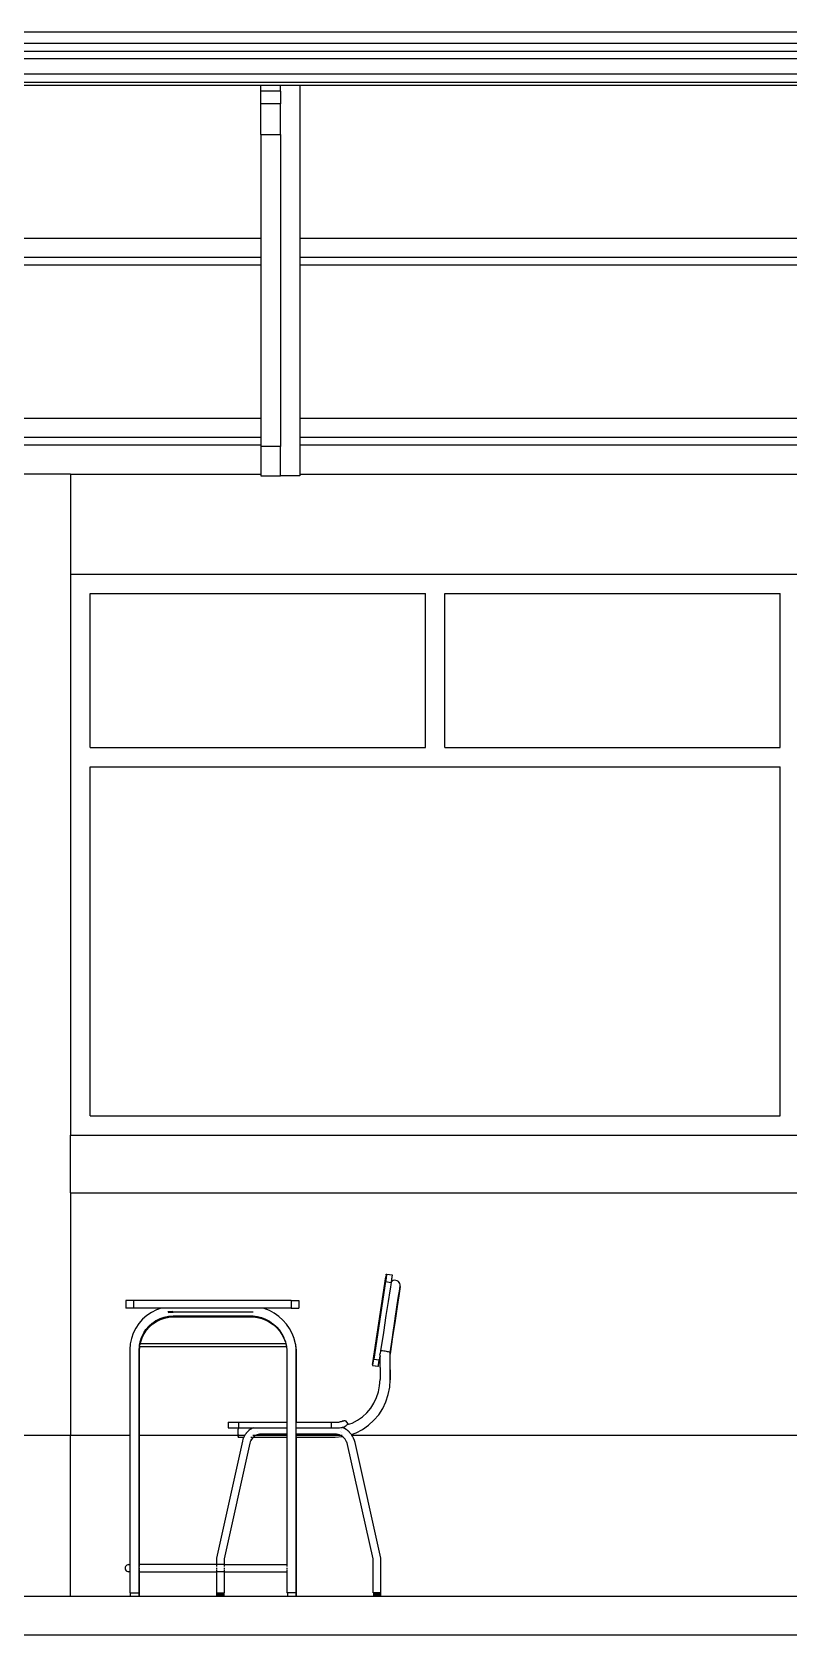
# Model space of a CAD drawing. Header units: metres. Extents: x -17 to 17.8, y -4 to 0.2.
# Drawn here: x 13.406 to 15.375, y -3.979 to 0.191 of the extents above; entities that cross this region are included whole.
import ezdxf

# ---------------------------------------------------------------- set-up
doc = ezdxf.new("R2010")
doc.units = ezdxf.units.M
doc.layers.add('SectionCutEdges', color=7, linetype='Continuous')

msp = doc.modelspace()

# ---------------------------------------------------------------- linework, layer by layer
for p, q in [((17.7507, 0.1909), (-2.9293, 0.1909)), ((17.7507, 0.1609), (-2.9293, 0.1609)), ((17.7507, 0.1407), (-2.9293, 0.1407)), ((17.7507, 0.1214), (-2.9293, 0.1214)), ((12.4405, 0.0531), (14.0012, 0.0531)), ((14.0012, 0.0373), (14.0012, 0.0531)), ((14.0012, 0.0531), (14.052, 0.0531)), ((14.052, 0.0373), (14.052, 0.0531)), ((14.052, 0.0531), (14.1028, 0.0531)), ((14.1028, 0.0531), (15.5995, 0.0531)), ((14.1028, 0.0531), (14.1028, -0.3457)), ((14.0012, 0.0039), (14.0012, 0.0373)), ((14.052, 0.0373), (14.0012, 0.0373)), ((14.052, 0.0373), (14.052, 0.0039)), ((14.0012, -0.0752), (14.0012, -0.3457)), ((14.052, -0.0752), (14.052, -0.887)), ((12.4405, -0.3457), (14.0012, -0.3457)), ((14.0012, -0.3457), (14.0012, -0.3947)), ((14.1028, -0.3457), (15.5995, -0.3457)), ((14.1028, -0.3457), (14.1028, -0.3947)), ((12.4405, -0.3947), (14.0012, -0.3947)), ((12.4405, -0.415), (14.0012, -0.415)), ((14.0012, -0.3947), (14.0012, -0.415)), ((14.0012, -0.415), (14.0012, -0.8138)), ((14.1028, -0.3947), (15.5995, -0.3947)), ((14.1028, -0.3947), (14.1028, -0.415)), ((14.1028, -0.415), (15.5995, -0.415)), ((14.1028, -0.415), (14.1028, -0.8138)), ((12.4405, -0.8138), (14.0012, -0.8138)), ((14.0012, -0.8138), (14.0012, -0.8628)), ((14.1028, -0.8138), (15.5995, -0.8138)), ((14.1028, -0.8138), (14.1028, -0.8628)), ((12.4405, -0.8628), (14.0012, -0.8628)), ((14.0012, -0.8628), (14.0012, -0.8831)), ((14.1028, -0.8628), (15.5995, -0.8628)), ((14.1028, -0.8628), (14.1028, -0.8831)), ((12.4405, -0.8831), (14.0012, -0.8831)), ((14.0012, -0.8831), (14.0012, -0.887)), ((14.1028, -0.8831), (15.5995, -0.8831)), ((14.1028, -0.8831), (14.1028, -0.9593)), ((13.5057, -0.9593), (13.3057, -0.9593)), ((13.5057, -0.9593), (13.5057, -1.2193)), ((13.5057, -0.9593), (14.0012, -0.9593)), ((14.1028, -0.9632), (14.052, -0.9632)), ((14.1028, -0.9593), (15.5995, -0.9593)), ((14.1028, -0.9593), (14.1028, -0.9632)), ((13.5057, -1.2193), (17.2507, -1.2193)), ((13.5057, -1.2193), (13.5057, -2.6793)), ((13.5565, -1.6701), (13.5565, -1.2701)), ((13.5565, -1.2701), (14.4292, -1.2701)), ((14.4292, -1.6701), (14.4292, -1.2701)), ((14.48, -1.6701), (14.48, -1.2701)), ((14.48, -1.2701), (15.3528, -1.2701)), ((15.3528, -1.6701), (15.3528, -1.2701)), ((13.5565, -1.6701), (14.4292, -1.6701)), ((14.48, -1.6701), (15.3528, -1.6701)), ((13.5565, -2.6285), (13.5565, -1.7209)), ((13.5565, -1.7209), (15.3528, -1.7209)), ((15.3528, -2.6285), (15.3528, -1.7209)), ((13.5565, -2.6285), (15.3528, -2.6285)), ((13.5057, -2.6793), (17.2507, -2.6793)), ((13.5057, -2.8293), (13.5057, -2.6793)), ((13.5057, -2.8293), (17.2507, -2.8293)), ((13.5057, -2.8293), (13.5057, -3.4593)), ((14.3273, -3.043), (14.3265, -3.048)), ((14.3273, -3.043), (14.3274, -3.0418)), ((14.3274, -3.0418), (14.3276, -3.041)), ((14.3276, -3.041), (14.3277, -3.0405)), ((14.3277, -3.0405), (14.3277, -3.0404)), ((14.3277, -3.0404), (14.3286, -3.0404)), ((14.3283, -3.043), (14.3281, -3.0444)), ((14.3284, -3.0418), (14.3283, -3.043)), ((14.3286, -3.041), (14.3284, -3.0418)), ((14.3286, -3.0404), (14.3286, -3.0405)), ((14.3286, -3.0404), (14.3428, -3.0427)), ((14.3286, -3.0405), (14.3286, -3.041)), ((14.3426, -3.0442), (14.3424, -3.0453)), ((14.3427, -3.0434), (14.3426, -3.0442)), ((14.3428, -3.0429), (14.3427, -3.0434)), ((14.3428, -3.0427), (14.3428, -3.0429)), ((14.2924, -3.2711), (14.3265, -3.048)), ((14.3257, -3.0598), (14.2949, -3.2617)), ((14.3261, -3.0573), (14.3257, -3.0598)), ((14.3257, -3.0598), (14.3399, -3.0622)), ((14.3265, -3.0548), (14.3261, -3.0573)), ((14.3269, -3.0524), (14.3265, -3.0548)), ((14.3272, -3.0501), (14.3269, -3.0524)), ((14.3275, -3.048), (14.3272, -3.0501)), ((14.3278, -3.0461), (14.3275, -3.048)), ((14.3281, -3.0444), (14.3278, -3.0461)), ((14.3365, -3.0844), (14.3323, -3.1119)), ((14.3381, -3.0742), (14.3365, -3.0844)), ((14.3391, -3.0675), (14.3381, -3.0742)), ((14.3381, -3.0742), (14.3382, -3.0749)), ((14.3399, -3.0624), (14.3391, -3.0675)), ((14.3403, -3.0596), (14.3399, -3.0622)), ((14.3403, -3.0616), (14.3399, -3.0624)), ((14.3399, -3.0622), (14.3399, -3.0624)), ((14.3407, -3.0571), (14.3403, -3.0596)), ((14.3428, -3.0591), (14.3403, -3.0616)), ((14.341, -3.0547), (14.3407, -3.0571)), ((14.3414, -3.0524), (14.341, -3.0547)), ((14.3417, -3.0503), (14.3414, -3.0524)), ((14.342, -3.0484), (14.3417, -3.0503)), ((14.3422, -3.0467), (14.342, -3.0484)), ((14.3424, -3.0453), (14.3422, -3.0467)), ((14.3458, -3.0574), (14.3428, -3.0591)), ((14.3492, -3.0566), (14.3458, -3.0574)), ((14.3526, -3.0567), (14.3492, -3.0566)), ((14.3559, -3.0577), (14.3526, -3.0567)), ((14.3589, -3.0596), (14.3559, -3.0577)), ((14.3613, -3.0622), (14.3589, -3.0596)), ((14.3627, -3.0789), (14.3601, -3.0966)), ((14.3603, -3.0939), (14.3625, -3.0798)), ((14.3629, -3.0653), (14.3613, -3.0622)), ((14.3625, -3.0798), (14.3628, -3.0775)), ((14.3636, -3.0724), (14.3627, -3.0789)), ((14.3628, -3.0775), (14.3636, -3.0724)), ((14.3637, -3.0688), (14.3629, -3.0653)), ((14.3636, -3.0724), (14.3637, -3.0688)), ((13.65, -3.1093), (13.6499, -3.1093)), ((13.6499, -3.1093), (13.6499, -3.1293)), ((13.6505, -3.1093), (13.65, -3.1093)), ((13.6514, -3.1093), (13.6505, -3.1093)), ((13.6525, -3.1093), (13.6514, -3.1093)), ((13.654, -3.1093), (13.6525, -3.1093)), ((13.6557, -3.1093), (13.654, -3.1093)), ((13.6577, -3.1093), (13.6557, -3.1093)), ((13.6599, -3.1093), (13.6577, -3.1093)), ((13.6622, -3.1093), (13.6599, -3.1093)), ((13.6647, -3.1093), (13.6622, -3.1093)), ((13.6672, -3.1093), (13.6647, -3.1093)), ((13.6699, -3.1093), (13.6672, -3.1093)), ((13.6699, -3.1093), (13.6699, -3.1293)), ((14.0799, -3.1093), (13.6699, -3.1093)), ((14.0799, -3.1093), (14.0799, -3.1293)), ((14.0799, -3.1093), (14.0825, -3.1093)), ((14.0825, -3.1093), (14.085, -3.1093)), ((14.085, -3.1093), (14.0875, -3.1093)), ((14.0875, -3.1093), (14.0899, -3.1093)), ((14.0899, -3.1093), (14.092, -3.1093)), ((14.092, -3.1093), (14.094, -3.1093)), ((14.094, -3.1093), (14.0957, -3.1093)), ((14.0957, -3.1093), (14.0972, -3.1093)), ((14.0972, -3.1093), (14.0983, -3.1093)), ((14.0983, -3.1093), (14.0992, -3.1093)), ((14.0992, -3.1093), (14.0997, -3.1093)), ((14.0997, -3.1093), (14.0999, -3.1093)), ((14.0999, -3.1093), (14.0999, -3.1293)), ((14.3323, -3.1119), (14.3267, -3.1485)), ((14.3559, -3.1246), (14.3504, -3.1611)), ((14.3507, -3.1561), (14.3553, -3.1263)), ((14.3553, -3.1263), (14.3562, -3.1206)), ((14.3601, -3.0966), (14.3559, -3.1246)), ((14.3562, -3.1206), (14.3596, -3.0981)), ((14.3596, -3.0981), (14.3603, -3.0939)), ((13.65, -3.1293), (13.6499, -3.1293)), ((13.6505, -3.1293), (13.65, -3.1293)), ((13.6514, -3.1293), (13.6505, -3.1293)), ((13.6525, -3.1293), (13.6514, -3.1293)), ((13.654, -3.1293), (13.6525, -3.1293)), ((13.6557, -3.1293), (13.654, -3.1293)), ((13.6577, -3.1293), (13.6557, -3.1293)), ((13.6599, -3.1293), (13.6577, -3.1293)), ((13.6622, -3.1293), (13.6599, -3.1293)), ((13.6647, -3.1293), (13.6622, -3.1293)), ((13.6672, -3.1293), (13.6647, -3.1293)), ((13.6699, -3.1293), (13.6672, -3.1293)), ((13.742, -3.1293), (13.6699, -3.1293)), ((13.6836, -3.169), (13.6754, -3.1811)), ((13.6932, -3.158), (13.6836, -3.169)), ((13.7042, -3.1483), (13.6932, -3.158)), ((13.7163, -3.1402), (13.7042, -3.1483)), ((13.7105, -3.1753), (13.7185, -3.1682)), ((13.7294, -3.1337), (13.7163, -3.1402)), ((13.7185, -3.1682), (13.7191, -3.1677)), ((13.7191, -3.1677), (13.7282, -3.1616)), ((13.7199, -3.17), (13.7294, -3.1636)), ((13.7282, -3.1616), (13.7286, -3.1613)), ((13.7286, -3.1613), (13.7387, -3.1563)), ((13.742, -3.1293), (13.7294, -3.1337)), ((13.7294, -3.1636), (13.7396, -3.1585)), ((13.7387, -3.1563), (13.7389, -3.1562)), ((13.7389, -3.1562), (13.7497, -3.1524)), ((13.7396, -3.1585), (13.7505, -3.1547)), ((13.7433, -3.1293), (13.742, -3.1293)), ((13.7492, -3.1293), (13.7433, -3.1293)), ((13.7433, -3.1293), (13.7433, -3.1293)), ((13.758, -3.1293), (13.7492, -3.1293)), ((13.7497, -3.1524), (13.7498, -3.1524)), ((13.7498, -3.1524), (13.7609, -3.1501)), ((13.7505, -3.1547), (13.7617, -3.1524)), ((13.7599, -3.1293), (13.758, -3.1293)), ((13.7592, -3.138), (13.7722, -3.137)), ((13.7592, -3.138), (13.7722, -3.137)), ((13.7596, -3.1404), (13.76, -3.1403)), ((13.7596, -3.1404), (13.76, -3.1403)), ((13.7719, -3.1293), (13.7599, -3.1293)), ((13.76, -3.1403), (13.773, -3.1393)), ((13.76, -3.1403), (13.773, -3.1393)), ((13.7609, -3.1501), (13.7614, -3.15)), ((13.7614, -3.15), (13.7727, -3.1492)), ((13.7617, -3.1524), (13.7734, -3.1515)), ((13.9817, -3.1293), (13.7719, -3.1293)), ((13.7727, -3.1492), (13.7733, -3.1492)), ((13.9811, -3.1393), (13.773, -3.1393)), ((13.9811, -3.1393), (13.773, -3.1393)), ((13.7733, -3.1492), (13.9804, -3.1492)), ((13.7734, -3.1515), (13.9811, -3.1515)), ((13.9804, -3.1492), (13.9813, -3.1493)), ((13.9811, -3.1515), (13.9923, -3.153)), ((13.9813, -3.1493), (13.9915, -3.1507)), ((13.9884, -3.1293), (13.9817, -3.1293)), ((13.9958, -3.1293), (13.9884, -3.1293)), ((13.9915, -3.1507), (13.9927, -3.151)), ((13.9923, -3.153), (14.0033, -3.1559)), ((13.9927, -3.151), (14.0025, -3.1536)), ((13.9995, -3.1293), (13.9958, -3.1293)), ((14.0043, -3.1293), (13.9995, -3.1293)), ((14.0025, -3.1536), (14.0131, -3.1577)), ((14.0033, -3.1559), (14.0139, -3.16)), ((14.0059, -3.1293), (14.0043, -3.1293)), ((14.0101, -3.1304), (14.0059, -3.1293)), ((14.0799, -3.1293), (14.0059, -3.1293)), ((14.0234, -3.1356), (14.0101, -3.1304)), ((14.0131, -3.1577), (14.0146, -3.1586)), ((14.0139, -3.16), (14.0239, -3.1654)), ((14.0146, -3.1586), (14.0232, -3.1631)), ((14.0232, -3.1631), (14.0247, -3.1642)), ((14.0359, -3.1423), (14.0234, -3.1356)), ((14.0239, -3.1654), (14.0333, -3.1719)), ((14.0247, -3.1642), (14.0325, -3.1696)), ((14.0476, -3.1504), (14.0359, -3.1423)), ((14.0583, -3.1599), (14.0476, -3.1504)), ((14.0678, -3.1706), (14.0583, -3.1599)), ((14.0799, -3.1293), (14.0825, -3.1293)), ((14.0825, -3.1293), (14.085, -3.1293)), ((14.085, -3.1293), (14.0875, -3.1293)), ((14.0875, -3.1293), (14.0899, -3.1293)), ((14.0899, -3.1293), (14.092, -3.1293)), ((14.092, -3.1293), (14.094, -3.1293)), ((14.094, -3.1293), (14.0957, -3.1293)), ((14.0957, -3.1293), (14.0972, -3.1293)), ((14.0972, -3.1293), (14.0983, -3.1293)), ((14.0983, -3.1293), (14.0992, -3.1293)), ((14.0992, -3.1293), (14.0997, -3.1293)), ((14.0997, -3.1293), (14.0999, -3.1293)), ((14.3267, -3.1485), (14.32, -3.1922)), ((14.3504, -3.1611), (14.3439, -3.2041)), ((14.3443, -3.1985), (14.3498, -3.1627)), ((14.3498, -3.1627), (14.3507, -3.1561)), ((13.6641, -3.208), (13.6611, -3.2223)), ((13.6689, -3.1942), (13.6641, -3.208)), ((13.6754, -3.1811), (13.6689, -3.1942)), ((13.6877, -3.2145), (13.6908, -3.2054)), ((13.6884, -3.2168), (13.6922, -3.2059)), ((13.6908, -3.2054), (13.6912, -3.2041)), ((13.6912, -3.2041), (13.6914, -3.2036)), ((13.6914, -3.2036), (13.6958, -3.1948)), ((13.6922, -3.2059), (13.6973, -3.1957)), ((13.6958, -3.1948), (13.6965, -3.1934)), ((13.6965, -3.1934), (13.7022, -3.185)), ((13.6973, -3.1957), (13.7037, -3.1862)), ((13.7022, -3.185), (13.7029, -3.1839)), ((13.7029, -3.1839), (13.7098, -3.1761)), ((13.7037, -3.1862), (13.7113, -3.1776)), ((13.7098, -3.1761), (13.7105, -3.1753)), ((13.7113, -3.1776), (13.7199, -3.17)), ((14.0325, -3.1696), (14.034, -3.171)), ((14.0333, -3.1719), (14.0418, -3.1795)), ((14.034, -3.171), (14.041, -3.1772)), ((14.041, -3.1772), (14.0425, -3.1788)), ((14.0418, -3.1795), (14.0493, -3.188)), ((14.0425, -3.1788), (14.0486, -3.1857)), ((14.0486, -3.1857), (14.0551, -3.195)), ((14.0493, -3.188), (14.0558, -3.1973)), ((14.0551, -3.195), (14.0562, -3.1971)), ((14.0558, -3.1973), (14.0612, -3.2074)), ((14.0562, -3.1971), (14.0605, -3.2051)), ((14.0605, -3.2051), (14.0613, -3.2073)), ((14.0612, -3.2074), (14.0649, -3.2168)), ((14.0613, -3.2073), (14.0646, -3.2157)), ((14.0759, -3.1823), (14.0678, -3.1706)), ((14.0826, -3.1948), (14.0759, -3.1823)), ((14.0878, -3.2081), (14.0826, -3.1948)), ((14.0881, -3.2092), (14.0878, -3.2081)), ((14.0886, -3.2104), (14.0881, -3.2092)), ((14.0914, -3.2219), (14.0881, -3.2092)), ((14.0922, -3.2242), (14.0886, -3.2104)), ((14.32, -3.1922), (14.3127, -3.2402)), ((14.3439, -3.2041), (14.3372, -3.248)), ((14.3372, -3.2451), (14.3433, -3.2051)), ((14.3433, -3.2051), (14.3443, -3.1985)), ((13.6611, -3.2223), (13.66, -3.2365)), ((13.66, -3.2365), (13.66, -3.4593)), ((13.6844, -3.2374), (13.685, -3.2299)), ((13.6844, -3.2397), (13.6844, -3.2374)), ((13.6844, -3.7964), (13.6844, -3.2397)), ((13.685, -3.2294), (13.6851, -3.2279)), ((13.6855, -3.2294), (13.685, -3.2294)), ((13.685, -3.2299), (13.685, -3.2294)), ((13.6855, -3.2299), (13.685, -3.2299)), ((13.6851, -3.2279), (13.6853, -3.2264)), ((13.6852, -3.2397), (13.6859, -3.2299)), ((13.6852, -3.4593), (13.6852, -3.2397)), ((13.6853, -3.2257), (13.6854, -3.2254)), ((13.6853, -3.2264), (13.6853, -3.2257)), ((13.6854, -3.2254), (13.6855, -3.2249)), ((13.6855, -3.2249), (13.686, -3.2223)), ((13.686, -3.2294), (13.6855, -3.2294)), ((13.6859, -3.2299), (13.6855, -3.2299)), ((13.686, -3.2223), (13.6856, -3.2223)), ((13.6861, -3.2218), (13.6857, -3.2218)), ((13.6859, -3.2299), (13.686, -3.2294)), ((14.0679, -3.2299), (13.6859, -3.2299)), ((13.686, -3.2223), (13.6861, -3.2218)), ((13.6868, -3.2223), (13.686, -3.2223)), ((13.686, -3.2294), (13.6861, -3.228)), ((14.0679, -3.2294), (13.686, -3.2294)), ((13.6861, -3.2218), (13.6872, -3.2165)), ((13.6869, -3.2218), (13.6861, -3.2218)), ((13.6861, -3.228), (13.6864, -3.2264)), ((13.6867, -3.2249), (13.6873, -3.2223)), ((13.6873, -3.2223), (13.6868, -3.2223)), ((13.6873, -3.2218), (13.6869, -3.2218)), ((13.6872, -3.2165), (13.6877, -3.2145)), ((13.6873, -3.2218), (13.6884, -3.2168)), ((14.0662, -3.2218), (13.6873, -3.2218)), ((13.6873, -3.2223), (13.6873, -3.2218)), ((14.0663, -3.2223), (13.6873, -3.2223)), ((14.0646, -3.2157), (14.0649, -3.2168)), ((14.0649, -3.2168), (14.0662, -3.2218)), ((14.0662, -3.2218), (14.0663, -3.2223)), ((14.0663, -3.2223), (14.067, -3.2249)), ((14.067, -3.2249), (14.0672, -3.2254)), ((14.0672, -3.2254), (14.0674, -3.2264)), ((14.0674, -3.2264), (14.0675, -3.2267)), ((14.0675, -3.2267), (14.0679, -3.2294)), ((14.0679, -3.2294), (14.0679, -3.2299)), ((14.0679, -3.2299), (14.069, -3.2378)), ((14.069, -3.2378), (14.069, -3.4254)), ((14.0918, -3.2243), (14.0914, -3.2219)), ((14.0934, -3.2361), (14.0918, -3.2243)), ((14.0942, -3.2384), (14.0922, -3.2242)), ((14.0934, -3.4254), (14.0934, -3.2361)), ((14.0942, -3.4254), (14.0942, -3.2384)), ((14.3111, -3.2508), (14.3107, -3.2531)), ((14.3111, -3.2508), (14.3117, -3.2471)), ((14.3111, -3.2508), (14.3112, -3.3149)), ((14.3111, -3.2508), (14.3112, -3.2552)), ((14.3127, -3.2402), (14.3117, -3.2471)), ((14.313, -3.2402), (14.3127, -3.2402)), ((14.3151, -3.2401), (14.313, -3.2402)), ((14.3179, -3.2403), (14.3151, -3.2401)), ((14.321, -3.2406), (14.3179, -3.2403)), ((14.3244, -3.2411), (14.321, -3.2406)), ((14.3278, -3.2417), (14.3244, -3.2411)), ((14.3309, -3.2424), (14.3278, -3.2417)), ((14.3336, -3.2431), (14.3309, -3.2424)), ((14.3356, -3.2439), (14.3336, -3.2431)), ((14.3368, -3.2445), (14.3356, -3.2439)), ((14.3372, -3.2451), (14.3368, -3.2445)), ((14.3372, -3.248), (14.3369, -3.2505)), ((14.3372, -3.248), (14.3372, -3.2451)), ((14.3376, -3.3158), (14.3372, -3.248)), ((14.2914, -3.2782), (14.2913, -3.2783)), ((14.2923, -3.2783), (14.2913, -3.2783)), ((14.2913, -3.2783), (14.3056, -3.2804)), ((14.2915, -3.2772), (14.2914, -3.2778)), ((14.2914, -3.2778), (14.2914, -3.2782)), ((14.2918, -3.2753), (14.2915, -3.2772)), ((14.2918, -3.2753), (14.2924, -3.2711)), ((14.2923, -3.2782), (14.2924, -3.2778)), ((14.2923, -3.2783), (14.2923, -3.2782)), ((14.2923, -3.2783), (14.3065, -3.2804)), ((14.2924, -3.2778), (14.2925, -3.2771)), ((14.2925, -3.2771), (14.2927, -3.2761)), ((14.2927, -3.2761), (14.2929, -3.2749)), ((14.2929, -3.2749), (14.2931, -3.2735)), ((14.2931, -3.2735), (14.2934, -3.2718)), ((14.2934, -3.2718), (14.2936, -3.27)), ((14.2936, -3.27), (14.2939, -3.2681)), ((14.2939, -3.2681), (14.2942, -3.266)), ((14.2942, -3.266), (14.2946, -3.2639)), ((14.2946, -3.2639), (14.2949, -3.2617)), ((14.2949, -3.2617), (14.3091, -3.2637)), ((14.3055, -3.2807), (14.3055, -3.2804)), ((14.3055, -3.2807), (14.3055, -3.2804)), ((14.3065, -3.2804), (14.3056, -3.2804)), ((14.3065, -3.2804), (14.3066, -3.2802)), ((14.3065, -3.2804), (14.3065, -3.2807)), ((14.3066, -3.2804), (14.3065, -3.2807)), ((14.3065, -3.2804), (14.3065, -3.2807)), ((14.3066, -3.2804), (14.3065, -3.2807)), ((14.3066, -3.2798), (14.3067, -3.2791)), ((14.3066, -3.2802), (14.3066, -3.2798)), ((14.3067, -3.2791), (14.3069, -3.2781)), ((14.3069, -3.2781), (14.3071, -3.2769)), ((14.3071, -3.2769), (14.3073, -3.2755)), ((14.3073, -3.2755), (14.3076, -3.2739)), ((14.3076, -3.2739), (14.3078, -3.272)), ((14.3078, -3.272), (14.3081, -3.2701)), ((14.3081, -3.2701), (14.3085, -3.268)), ((14.3085, -3.268), (14.3088, -3.2659)), ((14.3088, -3.2659), (14.3091, -3.2637)), ((14.3107, -3.2531), (14.3091, -3.2637)), ((14.3107, -3.2531), (14.3112, -3.3149)), ((14.3369, -3.2619), (14.3376, -3.3158)), ((14.3072, -3.3468), (14.3102, -3.3312)), ((14.3102, -3.3312), (14.3112, -3.3149)), ((14.3327, -3.3539), (14.3364, -3.3348)), ((14.3364, -3.3348), (14.3376, -3.3158)), ((14.2869, -3.3895), (14.2954, -3.3762)), ((14.2954, -3.3762), (14.3022, -3.3619)), ((14.3022, -3.3619), (14.3072, -3.3468)), ((14.3184, -3.39), (14.3267, -3.3724)), ((14.3267, -3.3724), (14.3327, -3.3539)), ((14.2525, -3.4208), (14.2652, -3.412)), ((14.2652, -3.412), (14.2768, -3.4015)), ((14.2768, -3.4015), (14.2869, -3.3895)), ((14.2955, -3.4209), (14.3079, -3.4062)), ((14.3079, -3.4062), (14.3184, -3.39)), ((13.3057, -3.4593), (13.5057, -3.4593)), ((13.5057, -3.8793), (13.5057, -3.4593)), ((13.5057, -3.4593), (13.66, -3.4593)), ((13.66, -3.4593), (13.6604, -3.4593)), ((13.66, -3.4593), (13.66, -3.7964)), ((13.6847, -3.4593), (13.6852, -3.4593)), ((13.6852, -3.4593), (13.9417, -3.4593)), ((13.6852, -3.7964), (13.6852, -3.4593)), ((13.9163, -3.4254), (13.9165, -3.4254)), ((13.9163, -3.4254), (13.9163, -3.4402)), ((13.9163, -3.4402), (13.9165, -3.4402)), ((13.9172, -3.4254), (13.9165, -3.4254)), ((13.9165, -3.4402), (13.9172, -3.4402)), ((13.9172, -3.4254), (13.9183, -3.4254)), ((13.9172, -3.4402), (13.9183, -3.4402)), ((13.9183, -3.4254), (13.9198, -3.4254)), ((13.9183, -3.4402), (13.9198, -3.4402)), ((13.9198, -3.4254), (13.9218, -3.4254)), ((13.9198, -3.4402), (13.9218, -3.4402)), ((13.9218, -3.4254), (13.924, -3.4254)), ((13.9218, -3.4402), (13.924, -3.4402)), ((13.924, -3.4254), (13.9266, -3.4254)), ((13.924, -3.4402), (13.9266, -3.4402)), ((13.9266, -3.4254), (13.9295, -3.4254)), ((13.9266, -3.4402), (13.9295, -3.4402)), ((13.9295, -3.4254), (13.9326, -3.4254)), ((13.9295, -3.4402), (13.9326, -3.4402)), ((13.9326, -3.4254), (13.9359, -3.4254)), ((13.9326, -3.4402), (13.9359, -3.4402)), ((13.9359, -3.4254), (13.9393, -3.4254)), ((13.9359, -3.4402), (13.9393, -3.4402)), ((13.9393, -3.4254), (13.9427, -3.4254)), ((13.9393, -3.4402), (13.9417, -3.4402)), ((13.9417, -3.4412), (13.9417, -3.4402)), ((13.9417, -3.4402), (13.9427, -3.4402)), ((13.9417, -3.4412), (13.9417, -3.444)), ((13.9417, -3.4473), (13.9417, -3.444)), ((13.9417, -3.4508), (13.9417, -3.4473)), ((13.9417, -3.4544), (13.9417, -3.4508)), ((13.9417, -3.4577), (13.9417, -3.4544)), ((13.9417, -3.4577), (13.9417, -3.4593)), ((13.9417, -3.4593), (13.9417, -3.4605)), ((13.9417, -3.4593), (13.9595, -3.4593)), ((13.9417, -3.4605), (13.9417, -3.4627)), ((13.9427, -3.4254), (14.069, -3.4254)), ((13.9427, -3.4254), (13.9427, -3.4402)), ((13.9427, -3.4402), (13.9815, -3.4402)), ((13.9589, -3.4605), (13.9577, -3.4627)), ((13.9592, -3.4597), (13.9588, -3.4605)), ((13.9593, -3.4598), (13.9589, -3.4605)), ((13.9595, -3.4593), (13.9592, -3.4597)), ((13.9596, -3.4593), (13.9593, -3.4597)), ((13.9593, -3.4597), (13.9593, -3.4598)), ((13.9606, -3.4577), (13.9595, -3.4593)), ((13.9595, -3.4593), (13.9596, -3.4593)), ((13.9607, -3.4577), (13.9596, -3.4593)), ((13.9596, -3.4593), (13.96, -3.4593)), ((13.9625, -3.4551), (13.9607, -3.4577)), ((13.9631, -3.4544), (13.9625, -3.4551)), ((13.9661, -3.4509), (13.9631, -3.4544)), ((13.9699, -3.4473), (13.9661, -3.4508)), ((13.9662, -3.4508), (13.9661, -3.4509)), ((13.97, -3.4473), (13.9662, -3.4508)), ((13.9702, -3.4471), (13.97, -3.4473)), ((13.9745, -3.444), (13.9702, -3.4471)), ((13.9746, -3.4439), (13.9745, -3.444)), ((13.9794, -3.4412), (13.9746, -3.4439)), ((13.9793, -3.4411), (13.9793, -3.4412)), ((13.9793, -3.4411), (13.9794, -3.4412)), ((13.9815, -3.4402), (13.9794, -3.4411)), ((13.9794, -3.4411), (13.9794, -3.4412)), ((13.9801, -3.4593), (13.9836, -3.4593)), ((13.9815, -3.4402), (13.9923, -3.4402)), ((13.9839, -3.4593), (13.9897, -3.4593)), ((13.9872, -3.4605), (13.9853, -3.4616)), ((13.988, -3.46), (13.9871, -3.4605)), ((13.9881, -3.46), (13.9872, -3.4605)), ((13.9881, -3.46), (13.988, -3.46)), ((13.9897, -3.4593), (13.9881, -3.46)), ((13.9897, -3.4593), (13.9898, -3.4593)), ((13.991, -3.4587), (13.9898, -3.4593)), ((13.9898, -3.4593), (14.069, -3.4593)), ((13.9903, -3.4406), (13.9903, -3.4406)), ((13.9911, -3.4587), (13.991, -3.4587)), ((13.9941, -3.4578), (13.9911, -3.4587)), ((13.9923, -3.4402), (13.9955, -3.4402)), ((13.9924, -3.4505), (13.9925, -3.4505)), ((13.9942, -3.4578), (13.9941, -3.4578)), ((13.9948, -3.4577), (13.9942, -3.4578)), ((13.9949, -3.4577), (13.9948, -3.4577)), ((13.9973, -3.4573), (13.9949, -3.4577)), ((13.9955, -3.4402), (14.069, -3.4402)), ((14.0008, -3.4571), (13.9973, -3.4573)), ((14.069, -3.4571), (14.0008, -3.4571)), ((14.069, -3.4254), (14.069, -3.4402)), ((14.069, -3.4402), (14.069, -3.4412)), ((14.069, -3.4412), (14.069, -3.4416)), ((14.069, -3.4416), (14.069, -3.4441)), ((14.069, -3.4441), (14.069, -3.4468)), ((14.069, -3.4468), (14.069, -3.4495)), ((14.069, -3.4495), (14.069, -3.452)), ((14.069, -3.452), (14.069, -3.4544)), ((14.069, -3.4544), (14.069, -3.4558)), ((14.069, -3.4558), (14.069, -3.4568)), ((14.069, -3.4568), (14.069, -3.4571)), ((14.069, -3.4571), (14.069, -3.4577)), ((14.069, -3.4577), (14.069, -3.4593)), ((14.069, -3.4593), (14.069, -3.4605)), ((14.069, -3.4605), (14.069, -3.4627)), ((14.093, -3.4254), (14.0934, -3.4254)), ((14.093, -3.4402), (14.0934, -3.4402)), ((14.0934, -3.4571), (14.093, -3.4571)), ((14.093, -3.4593), (14.0934, -3.4593)), ((14.0934, -3.4254), (14.0942, -3.4254)), ((14.0934, -3.4402), (14.0934, -3.4254)), ((14.0934, -3.4412), (14.0934, -3.4402)), ((14.0934, -3.4402), (14.0942, -3.4402)), ((14.0934, -3.4416), (14.0934, -3.4412)), ((14.0934, -3.4441), (14.0934, -3.4416)), ((14.0934, -3.4468), (14.0934, -3.4441)), ((14.0934, -3.4495), (14.0934, -3.4468)), ((14.0934, -3.452), (14.0934, -3.4495)), ((14.0934, -3.4544), (14.0934, -3.452)), ((14.0934, -3.4558), (14.0934, -3.4544)), ((14.0934, -3.4568), (14.0934, -3.4558)), ((14.0934, -3.4571), (14.0934, -3.4568)), ((14.194, -3.4571), (14.0934, -3.4571)), ((14.0934, -3.4577), (14.0934, -3.4571)), ((14.0934, -3.4593), (14.0934, -3.4577)), ((14.0934, -3.4605), (14.0934, -3.4593)), ((14.0934, -3.4593), (14.0942, -3.4593)), ((14.0934, -3.4627), (14.0934, -3.4605)), ((14.0942, -3.4254), (14.1847, -3.4254)), ((14.0942, -3.4412), (14.0942, -3.4402)), ((14.0942, -3.4402), (14.1847, -3.4402)), ((14.0942, -3.4593), (14.0942, -3.4577)), ((14.0942, -3.4605), (14.0942, -3.4593)), ((14.0942, -3.4593), (14.206, -3.4593)), ((14.1847, -3.4402), (14.1847, -3.4254)), ((14.1847, -3.4254), (14.2049, -3.4254)), ((14.1847, -3.4402), (14.2, -3.4402)), ((14.194, -3.4571), (14.1942, -3.4571)), ((14.1981, -3.4573), (14.1942, -3.4571)), ((14.1982, -3.4573), (14.1981, -3.4573)), ((14.2018, -3.4579), (14.1982, -3.4573)), ((14.2, -3.4402), (14.2001, -3.4402)), ((14.2001, -3.4402), (14.2029, -3.4402)), ((14.2019, -3.4579), (14.2018, -3.4579)), ((14.2054, -3.459), (14.2019, -3.4579)), ((14.2029, -3.4402), (14.2054, -3.4402)), ((14.2076, -3.4252), (14.2049, -3.4254)), ((14.2054, -3.4402), (14.2094, -3.4399)), ((14.2055, -3.459), (14.2054, -3.459)), ((14.206, -3.4593), (14.2055, -3.459)), ((14.2058, -3.4578), (14.2058, -3.4578)), ((14.2061, -3.4593), (14.206, -3.4593)), ((14.2069, -3.4597), (14.2061, -3.4593)), ((14.2061, -3.4593), (14.2092, -3.4593)), ((14.207, -3.4597), (14.2069, -3.4597)), ((14.2089, -3.4605), (14.207, -3.4597)), ((14.2102, -3.4247), (14.2076, -3.4252)), ((14.2086, -3.4493), (14.2086, -3.4493)), ((14.2108, -3.4616), (14.2089, -3.4605)), ((14.2094, -3.4399), (14.2096, -3.4399)), ((14.2095, -3.4593), (14.212, -3.4593)), ((14.2096, -3.4399), (14.2123, -3.4393)), ((14.2102, -3.4443), (14.2101, -3.4443)), ((14.2127, -3.4238), (14.2102, -3.4247)), ((14.2119, -3.4536), (14.2119, -3.4537)), ((14.212, -3.4593), (14.2125, -3.4593)), ((14.2123, -3.4393), (14.2139, -3.439)), ((14.2126, -3.4395), (14.2123, -3.4393)), ((14.2171, -3.4414), (14.2126, -3.4395)), ((14.215, -3.4226), (14.2127, -3.4238)), ((14.2139, -3.439), (14.2181, -3.4375)), ((14.215, -3.4226), (14.2156, -3.4223)), ((14.2156, -3.4223), (14.2161, -3.422)), ((14.2161, -3.422), (14.2167, -3.4218)), ((14.2167, -3.4218), (14.2173, -3.4217)), ((14.2176, -3.4416), (14.2171, -3.4414)), ((14.2173, -3.4217), (14.2179, -3.4216)), ((14.2215, -3.4439), (14.2176, -3.4416)), ((14.2179, -3.4216), (14.2185, -3.4216)), ((14.2181, -3.4375), (14.2222, -3.4354)), ((14.2185, -3.4216), (14.2192, -3.4216)), ((14.2192, -3.4216), (14.2198, -3.4217)), ((14.2198, -3.4217), (14.2204, -3.4218)), ((14.2204, -3.4218), (14.2209, -3.422)), ((14.2209, -3.422), (14.2215, -3.4223)), ((14.2215, -3.4223), (14.2221, -3.4226)), ((14.2229, -3.4446), (14.2215, -3.4439)), ((14.2286, -3.4304), (14.2221, -3.4226)), ((14.2222, -3.4354), (14.2225, -3.4352)), ((14.2225, -3.4352), (14.2244, -3.4339)), ((14.2256, -3.4466), (14.2229, -3.4446)), ((14.2259, -3.4328), (14.2244, -3.4339)), ((14.2277, -3.4482), (14.2256, -3.4466)), ((14.2259, -3.4328), (14.2267, -3.4321)), ((14.2267, -3.4321), (14.2387, -3.4279)), ((14.2267, -3.4321), (14.2286, -3.4304)), ((14.2282, -3.4486), (14.2277, -3.4482)), ((14.2291, -3.4494), (14.2282, -3.4486)), ((14.2318, -3.452), (14.2291, -3.4494)), ((14.2322, -3.4523), (14.2318, -3.452)), ((14.2339, -3.4542), (14.2322, -3.4523)), ((14.2354, -3.456), (14.2339, -3.4542)), ((14.2362, -3.4569), (14.2354, -3.456)), ((14.2363, -3.4571), (14.2362, -3.4569)), ((14.2366, -3.4575), (14.2363, -3.4571)), ((14.2366, -3.4575), (14.2488, -3.4532)), ((14.2378, -3.4593), (14.2366, -3.4575)), ((14.2378, -3.4593), (15.41, -3.4593)), ((14.2396, -3.462), (14.2378, -3.4593)), ((14.2387, -3.4279), (14.2525, -3.4208)), ((14.2488, -3.4532), (14.2657, -3.4446)), ((14.2657, -3.4446), (14.2813, -3.4337)), ((14.2813, -3.4337), (14.2955, -3.4209)), ((13.953, -3.4751), (13.8853, -3.7792)), ((13.9531, -3.4751), (13.8854, -3.7792)), ((13.9726, -3.4803), (13.9055, -3.7816)), ((13.9417, -3.4646), (13.9417, -3.4627)), ((13.9417, -3.4646), (13.9566, -3.4646)), ((13.9544, -3.4699), (13.953, -3.4751)), ((13.9545, -3.4699), (13.9531, -3.4751)), ((13.9531, -3.4751), (13.9531, -3.4751)), ((13.9565, -3.4647), (13.9544, -3.4699)), ((13.9546, -3.4699), (13.9545, -3.4699)), ((13.9566, -3.4647), (13.9546, -3.4699)), ((13.9548, -3.47), (13.9548, -3.47)), ((13.9566, -3.4646), (13.9565, -3.4647)), ((13.9576, -3.4627), (13.9566, -3.4646)), ((13.9566, -3.4646), (13.9567, -3.4646)), ((13.9567, -3.4647), (13.9566, -3.4647)), ((13.9577, -3.4627), (13.9567, -3.4646)), ((13.9567, -3.4646), (13.9567, -3.4647)), ((13.9723, -3.4764), (13.9723, -3.4764)), ((13.9735, -3.4769), (13.9725, -3.4803)), ((13.9736, -3.4769), (13.9726, -3.4803)), ((13.9735, -3.4768), (13.9735, -3.4769)), ((13.9748, -3.4738), (13.9736, -3.4769)), ((13.9762, -3.4709), (13.9747, -3.4738)), ((13.9748, -3.4646), (13.9775, -3.4646)), ((13.9764, -3.4709), (13.9748, -3.4738)), ((13.9763, -3.4709), (13.9762, -3.4709)), ((13.9782, -3.4682), (13.9764, -3.4709)), ((13.9775, -3.4646), (13.9776, -3.4646)), ((13.9803, -3.4657), (13.9782, -3.4682)), ((13.9792, -3.4646), (13.9815, -3.4646)), ((13.9815, -3.4646), (13.9803, -3.4657)), ((13.9816, -3.4646), (13.9803, -3.4657)), ((13.9826, -3.4635), (13.9815, -3.4646)), ((13.9815, -3.4646), (13.9816, -3.4646)), ((13.9827, -3.4635), (13.9816, -3.4646)), ((13.9816, -3.4646), (14.069, -3.4646)), ((13.9837, -3.4627), (13.9826, -3.4635)), ((13.9838, -3.4627), (13.9827, -3.4635)), ((13.9853, -3.4616), (13.9838, -3.4627)), ((14.069, -3.4627), (14.069, -3.4646)), ((14.069, -3.4646), (14.069, -3.7964)), ((14.093, -3.4646), (14.0934, -3.4646)), ((14.0934, -3.4646), (14.0934, -3.4627)), ((14.0934, -3.8693), (14.0934, -3.4646)), ((14.0934, -3.4646), (14.0942, -3.4646)), ((14.0942, -3.4646), (14.0942, -3.4627)), ((14.0942, -3.8693), (14.0942, -3.4646)), ((14.0942, -3.4646), (14.1942, -3.4646)), ((14.1942, -3.4646), (14.2126, -3.4633)), ((14.212, -3.4623), (14.2107, -3.4616)), ((14.2121, -3.4623), (14.2108, -3.4616)), ((14.2132, -3.4632), (14.212, -3.4623)), ((14.2133, -3.4632), (14.2121, -3.4623)), ((14.2121, -3.4623), (14.2121, -3.4623)), ((14.2126, -3.4633), (14.2132, -3.4632)), ((14.2151, -3.4646), (14.2132, -3.4632)), ((14.2132, -3.4632), (14.2133, -3.4632)), ((14.2133, -3.4632), (14.2136, -3.4631)), ((14.2151, -3.4645), (14.2133, -3.4632)), ((14.2136, -3.4631), (14.2137, -3.4631)), ((14.2152, -3.4646), (14.2151, -3.4645)), ((14.2178, -3.4671), (14.2151, -3.4646)), ((14.2179, -3.4671), (14.2152, -3.4646)), ((14.2168, -3.4624), (14.2169, -3.4624)), ((14.2169, -3.4624), (14.217, -3.4624)), ((14.2203, -3.47), (14.2178, -3.4671)), ((14.218, -3.4671), (14.2179, -3.4671)), ((14.2204, -3.47), (14.218, -3.4671)), ((14.2225, -3.4731), (14.2203, -3.47)), ((14.2226, -3.4731), (14.2204, -3.47)), ((14.2243, -3.4765), (14.2225, -3.4731)), ((14.2244, -3.4765), (14.2226, -3.4731)), ((14.2257, -3.4801), (14.2243, -3.4765)), ((14.2244, -3.4765), (14.2258, -3.4801)), ((14.2268, -3.4841), (14.2257, -3.4801)), ((14.2269, -3.484), (14.2258, -3.4801)), ((14.226, -3.48), (14.226, -3.48)), ((14.2931, -3.7816), (14.2268, -3.4841)), ((14.2269, -3.4797), (14.2269, -3.4796)), ((14.2269, -3.4841), (14.2269, -3.484)), ((14.2932, -3.7816), (14.2269, -3.4841)), ((14.2425, -3.4674), (14.2396, -3.462)), ((14.2448, -3.4731), (14.2425, -3.4674)), ((14.2464, -3.4788), (14.2448, -3.4731)), ((14.3133, -3.7792), (14.2464, -3.4788)), ((13.8853, -3.7792), (13.8853, -3.7964)), ((13.8854, -3.7792), (13.8854, -3.7964)), ((13.9054, -3.7816), (13.9054, -3.7964)), ((13.9055, -3.7816), (13.9055, -3.7964)), ((14.2931, -3.8694), (14.2931, -3.7816)), ((14.2932, -3.8694), (14.2932, -3.7816)), ((14.3133, -3.8694), (14.3133, -3.7792)), ((13.6482, -3.8032), (13.6479, -3.8056)), ((13.6479, -3.8056), (13.6482, -3.808)), ((13.6491, -3.801), (13.6482, -3.8032)), ((13.6482, -3.808), (13.6491, -3.8102)), ((13.6506, -3.7991), (13.6491, -3.801)), ((13.6491, -3.8102), (13.6506, -3.8121)), ((13.6525, -3.7977), (13.6506, -3.7991)), ((13.6506, -3.8121), (13.6525, -3.8135)), ((13.6547, -3.7968), (13.6525, -3.7977)), ((13.6525, -3.8135), (13.6547, -3.8144)), ((13.6571, -3.7964), (13.6547, -3.7968)), ((13.6547, -3.8144), (13.6571, -3.8148)), ((13.6594, -3.7968), (13.6571, -3.7964)), ((13.6571, -3.7964), (13.66, -3.7964)), ((13.6576, -3.8148), (13.6571, -3.8148)), ((13.6591, -3.8148), (13.6576, -3.8148)), ((13.66, -3.8148), (13.6591, -3.8148)), ((13.66, -3.797), (13.6594, -3.7968)), ((13.6594, -3.8144), (13.66, -3.8142)), ((13.6604, -3.7964), (13.66, -3.7964)), ((13.66, -3.7964), (13.66, -3.797)), ((13.6604, -3.7972), (13.66, -3.797)), ((13.66, -3.797), (13.66, -3.7991)), ((13.66, -3.7991), (13.66, -3.801)), ((13.66, -3.801), (13.66, -3.8032)), ((13.66, -3.8032), (13.66, -3.8056)), ((13.66, -3.8056), (13.66, -3.808)), ((13.66, -3.808), (13.66, -3.8102)), ((13.66, -3.8102), (13.66, -3.8142)), ((13.66, -3.8142), (13.6604, -3.814)), ((13.66, -3.8142), (13.66, -3.8145)), ((13.66, -3.8145), (13.66, -3.8148)), ((13.66, -3.8148), (13.66, -3.8693)), ((13.6604, -3.8148), (13.66, -3.8148)), ((13.684, -3.7964), (13.6844, -3.7964)), ((13.684, -3.8148), (13.6844, -3.8148)), ((13.6844, -3.7964), (13.6847, -3.7964)), ((13.6844, -3.7991), (13.6844, -3.7964)), ((13.6844, -3.801), (13.6844, -3.7991)), ((13.6844, -3.8032), (13.6844, -3.801)), ((13.6844, -3.8056), (13.6844, -3.8032)), ((13.6844, -3.808), (13.6844, -3.8056)), ((13.6844, -3.8102), (13.6844, -3.808)), ((13.6844, -3.8144), (13.6844, -3.8102)), ((13.6844, -3.8148), (13.6844, -3.8144)), ((13.6844, -3.8693), (13.6844, -3.8148)), ((13.6844, -3.8148), (13.6847, -3.8148)), ((13.6847, -3.7964), (13.6852, -3.7964)), ((13.6847, -3.8148), (13.6852, -3.8148)), ((13.6852, -3.7991), (13.6852, -3.7964)), ((13.8853, -3.7964), (13.6852, -3.7964)), ((13.6852, -3.8032), (13.6852, -3.801)), ((13.6852, -3.808), (13.6852, -3.8056)), ((13.6852, -3.8144), (13.6852, -3.8102)), ((13.6852, -3.8693), (13.6852, -3.8148)), ((13.6852, -3.8148), (13.6871, -3.8148)), ((13.6871, -3.8148), (13.6941, -3.8148)), ((13.6941, -3.8148), (13.7015, -3.8148)), ((13.7015, -3.8148), (13.7092, -3.8148)), ((13.7092, -3.8148), (13.7171, -3.8148)), ((13.7171, -3.8148), (13.8853, -3.8148)), ((13.8853, -3.7964), (13.8853, -3.7991)), ((13.8854, -3.7964), (13.8853, -3.7964)), ((13.8853, -3.801), (13.8853, -3.8032)), ((13.8853, -3.8056), (13.8853, -3.808)), ((13.8853, -3.8102), (13.8853, -3.8144)), ((13.8853, -3.8148), (13.8853, -3.8694)), ((13.8854, -3.8148), (13.8853, -3.8148)), ((13.8854, -3.7964), (13.8854, -3.7991)), ((13.8858, -3.7964), (13.8854, -3.7964)), ((13.8854, -3.801), (13.8854, -3.8032)), ((13.8854, -3.8056), (13.8854, -3.808)), ((13.8854, -3.8102), (13.8854, -3.8144)), ((13.8854, -3.8148), (13.8854, -3.8694)), ((13.8858, -3.8148), (13.8854, -3.8148)), ((13.8858, -3.7964), (13.8867, -3.7964)), ((13.8858, -3.8148), (13.8867, -3.8148)), ((13.8869, -3.7964), (13.8867, -3.7964)), ((13.8869, -3.8148), (13.8867, -3.8148)), ((13.8885, -3.7964), (13.8869, -3.7964)), ((13.8885, -3.8148), (13.8869, -3.8148)), ((13.8906, -3.7964), (13.8885, -3.7964)), ((13.8906, -3.8148), (13.8885, -3.8148)), ((13.8931, -3.7964), (13.8906, -3.7964)), ((13.8931, -3.8148), (13.8906, -3.8148)), ((13.8957, -3.7964), (13.8931, -3.7964)), ((13.8957, -3.8148), (13.8931, -3.8148)), ((13.8983, -3.7964), (13.8957, -3.7964)), ((13.8983, -3.8148), (13.8957, -3.8148)), ((13.9007, -3.7964), (13.8983, -3.7964)), ((13.9007, -3.8148), (13.8983, -3.8148)), ((13.9027, -3.7964), (13.9007, -3.7964)), ((13.9027, -3.8148), (13.9007, -3.8148)), ((13.9043, -3.7964), (13.9027, -3.7964)), ((13.9043, -3.8148), (13.9027, -3.8148)), ((13.9052, -3.7964), (13.9043, -3.7964)), ((13.9052, -3.8148), (13.9043, -3.8148)), ((13.9052, -3.7964), (13.9054, -3.7964)), ((13.9052, -3.8148), (13.9054, -3.8148)), ((13.9054, -3.7964), (13.9054, -3.7991)), ((13.9054, -3.7964), (13.9055, -3.7964)), ((13.9054, -3.801), (13.9054, -3.8032)), ((13.9054, -3.8056), (13.9054, -3.808)), ((13.9054, -3.8102), (13.9054, -3.8144)), ((13.9054, -3.8148), (13.9054, -3.8694)), ((13.9054, -3.8148), (13.9055, -3.8148)), ((13.9055, -3.7964), (13.9055, -3.7991)), ((13.9055, -3.7964), (14.069, -3.7964)), ((13.9055, -3.801), (13.9055, -3.8032)), ((13.9055, -3.8056), (13.9055, -3.808)), ((13.9055, -3.8102), (13.9055, -3.8144)), ((13.9055, -3.8148), (13.9055, -3.8694)), ((13.9055, -3.8148), (14.069, -3.8148)), ((14.069, -3.7964), (14.069, -3.7991)), ((14.069, -3.801), (14.069, -3.8032)), ((14.069, -3.8056), (14.069, -3.808)), ((14.069, -3.8102), (14.069, -3.8144)), ((14.069, -3.8145), (14.069, -3.8148)), ((14.069, -3.8148), (14.069, -3.8693)), ((13.66, -3.8693), (13.6604, -3.8693)), ((13.6604, -3.8693), (13.6613, -3.8693)), ((13.6613, -3.8693), (13.6613, -3.8793)), ((13.6613, -3.8693), (13.6614, -3.8693)), ((13.6614, -3.8693), (13.6617, -3.8693)), ((13.6614, -3.8693), (13.6614, -3.8793)), ((13.6617, -3.8693), (13.6627, -3.8693)), ((13.6627, -3.8693), (13.6636, -3.8693)), ((13.6636, -3.8693), (13.6645, -3.8693)), ((13.6645, -3.8693), (13.6661, -3.8693)), ((13.6661, -3.8693), (13.6667, -3.8693)), ((13.6667, -3.8693), (13.6691, -3.8693)), ((13.6691, -3.8693), (13.6694, -3.8693)), ((13.6694, -3.8693), (13.6722, -3.8693)), ((13.6722, -3.8693), (13.675, -3.8693)), ((13.675, -3.8693), (13.6754, -3.8693)), ((13.6754, -3.8693), (13.6777, -3.8693)), ((13.6777, -3.8693), (13.6783, -3.8693)), ((13.6783, -3.8693), (13.68, -3.8693)), ((13.68, -3.8693), (13.6808, -3.8693)), ((13.6808, -3.8693), (13.6817, -3.8693)), ((13.6817, -3.8693), (13.6828, -3.8693)), ((13.6828, -3.8693), (13.6832, -3.8693)), ((13.6832, -3.8693), (13.6832, -3.8793)), ((13.6832, -3.8693), (13.684, -3.8693)), ((13.684, -3.8693), (13.6841, -3.8693)), ((13.6841, -3.8693), (13.6844, -3.8693)), ((13.6844, -3.8693), (13.6845, -3.8693)), ((13.6845, -3.8693), (13.6845, -3.8793)), ((13.6845, -3.8693), (13.6847, -3.8693)), ((13.6847, -3.8693), (13.6852, -3.8693)), ((13.8853, -3.8694), (13.8854, -3.8694)), ((13.8858, -3.8694), (13.8854, -3.8694)), ((13.886, -3.8694), (13.8858, -3.8694)), ((13.886, -3.8694), (13.886, -3.8793)), ((13.886, -3.8694), (13.8861, -3.8694)), ((13.8861, -3.8694), (13.8861, -3.8793)), ((13.8863, -3.8694), (13.8861, -3.8694)), ((13.8863, -3.8694), (13.8863, -3.8793)), ((13.8863, -3.8694), (13.8865, -3.8694)), ((13.8865, -3.8694), (13.8865, -3.8793)), ((13.8867, -3.8694), (13.8865, -3.8694)), ((13.8869, -3.8694), (13.8867, -3.8694)), ((13.8869, -3.8694), (13.8874, -3.8694)), ((13.8874, -3.8694), (13.8874, -3.8793)), ((13.8874, -3.8694), (13.8885, -3.8694)), ((13.8885, -3.8694), (13.889, -3.8694)), ((13.889, -3.8694), (13.889, -3.8793)), ((13.889, -3.8694), (13.8906, -3.8694)), ((13.8906, -3.8694), (13.8909, -3.8694)), ((13.8909, -3.8694), (13.8909, -3.8793)), ((13.8909, -3.8694), (13.8931, -3.8694)), ((13.8931, -3.8694), (13.8932, -3.8694)), ((13.8932, -3.8694), (13.8932, -3.8793)), ((13.8932, -3.8694), (13.8957, -3.8694)), ((13.8957, -3.8694), (13.8957, -3.8793)), ((13.8957, -3.8694), (13.8981, -3.8694)), ((13.8981, -3.8694), (13.8981, -3.8793)), ((13.8981, -3.8694), (13.8983, -3.8694)), ((13.8983, -3.8694), (13.9003, -3.8694)), ((13.9003, -3.8694), (13.9003, -3.8793)), ((13.9003, -3.8694), (13.9007, -3.8694)), ((13.9007, -3.8694), (13.9022, -3.8694)), ((13.9022, -3.8694), (13.9022, -3.8793)), ((13.9022, -3.8694), (13.9027, -3.8694)), ((13.9027, -3.8694), (13.9037, -3.8694)), ((13.9037, -3.8694), (13.9037, -3.8793)), ((13.9037, -3.8694), (13.9043, -3.8694)), ((13.9043, -3.8694), (13.9046, -3.8694)), ((13.9046, -3.8694), (13.9047, -3.8694)), ((13.9046, -3.8694), (13.9046, -3.8793)), ((13.9047, -3.8694), (13.9047, -3.8793)), ((13.9047, -3.8694), (13.9048, -3.8694)), ((13.9048, -3.8694), (13.9048, -3.8793)), ((13.9052, -3.8694), (13.9048, -3.8694)), ((13.9054, -3.8694), (13.9052, -3.8694)), ((13.9055, -3.8694), (13.9054, -3.8694)), ((14.0694, -3.8693), (14.069, -3.8693)), ((14.0694, -3.8693), (14.0701, -3.8693)), ((14.0701, -3.8693), (14.0701, -3.8793)), ((14.0705, -3.8693), (14.0701, -3.8693)), ((14.0707, -3.8693), (14.0705, -3.8693)), ((14.0716, -3.8693), (14.0707, -3.8693)), ((14.0726, -3.8693), (14.0716, -3.8693)), ((14.0733, -3.8693), (14.0726, -3.8693)), ((14.0751, -3.8693), (14.0733, -3.8693)), ((14.0756, -3.8693), (14.0751, -3.8693)), ((14.0781, -3.8693), (14.0756, -3.8693)), ((14.0783, -3.8693), (14.0781, -3.8693)), ((14.0812, -3.8693), (14.0783, -3.8693)), ((14.0841, -3.8693), (14.0812, -3.8693)), ((14.0844, -3.8693), (14.0841, -3.8693)), ((14.0868, -3.8693), (14.0844, -3.8693)), ((14.0873, -3.8693), (14.0868, -3.8693)), ((14.0891, -3.8693), (14.0873, -3.8693)), ((14.0898, -3.8693), (14.0891, -3.8693)), ((14.0909, -3.8693), (14.0898, -3.8693)), ((14.0918, -3.8693), (14.0909, -3.8693)), ((14.092, -3.8693), (14.0918, -3.8693)), ((14.092, -3.8693), (14.0924, -3.8693)), ((14.0924, -3.8693), (14.0924, -3.8793)), ((14.0924, -3.8693), (14.0925, -3.8693)), ((14.0925, -3.8693), (14.0928, -3.8693)), ((14.0928, -3.8693), (14.0928, -3.8793)), ((14.0928, -3.8693), (14.093, -3.8693)), ((14.093, -3.8693), (14.0934, -3.8693)), ((14.0942, -3.8693), (14.0934, -3.8693)), ((14.2932, -3.8694), (14.2931, -3.8694)), ((14.2935, -3.8694), (14.2932, -3.8694)), ((14.2942, -3.8694), (14.2935, -3.8694)), ((14.2942, -3.8694), (14.2942, -3.8793)), ((14.2942, -3.8694), (14.2943, -3.8694)), ((14.2943, -3.8694), (14.2943, -3.8793)), ((14.2944, -3.8694), (14.2943, -3.8694)), ((14.2945, -3.8694), (14.2944, -3.8694)), ((14.2945, -3.8694), (14.2945, -3.8793)), ((14.2954, -3.8694), (14.2945, -3.8694)), ((14.2954, -3.8694), (14.2954, -3.8793)), ((14.296, -3.8694), (14.2954, -3.8694)), ((14.2968, -3.8694), (14.296, -3.8694)), ((14.2968, -3.8694), (14.2968, -3.8793)), ((14.298, -3.8694), (14.2968, -3.8694)), ((14.2986, -3.8694), (14.298, -3.8694)), ((14.2986, -3.8694), (14.2986, -3.8793)), ((14.3004, -3.8694), (14.2986, -3.8694)), ((14.3007, -3.8694), (14.3004, -3.8694)), ((14.3007, -3.8694), (14.3007, -3.8793)), ((14.303, -3.8694), (14.3007, -3.8694)), ((14.303, -3.8694), (14.303, -3.8793)), ((14.3054, -3.8694), (14.303, -3.8694)), ((14.3054, -3.8694), (14.3054, -3.8793)), ((14.3056, -3.8694), (14.3054, -3.8694)), ((14.3076, -3.8694), (14.3056, -3.8694)), ((14.3076, -3.8694), (14.3076, -3.8793)), ((14.3081, -3.8694), (14.3076, -3.8694)), ((14.3094, -3.8694), (14.3081, -3.8694)), ((14.3094, -3.8694), (14.3094, -3.8793)), ((14.3102, -3.8694), (14.3094, -3.8694)), ((14.3109, -3.8694), (14.3102, -3.8694)), ((14.3109, -3.8694), (14.3109, -3.8793)), ((14.3119, -3.8694), (14.3109, -3.8694)), ((14.3119, -3.8694), (14.3118, -3.8793)), ((14.3122, -3.8694), (14.3119, -3.8694)), ((14.3122, -3.8694), (14.3129, -3.8694)), ((14.3122, -3.8694), (14.3122, -3.8793)), ((14.3129, -3.8694), (14.3133, -3.8694))]:
    msp.add_line(p, q)
at = {"layer": 'SectionCutEdges'}
for p, q in [((17.7507, 0.0812), (-2.9293, 0.0812)), ((-2.9293, 0.0605), (17.7507, 0.0605)), ((14.052, 0.0039), (14.0012, 0.0039)), ((14.0012, -0.0752), (14.0012, 0.0039)), ((14.052, -0.0752), (14.052, 0.0039)), ((14.0012, -0.0752), (14.052, -0.0752)), ((14.0012, -0.887), (14.0012, -0.9593)), ((14.052, -0.887), (14.0012, -0.887)), ((14.052, -0.9632), (14.052, -0.887)), ((14.0012, -0.9593), (14.0012, -0.9632)), ((14.0012, -0.9632), (14.052, -0.9632)), ((13.5057, -3.8793), (13.3057, -3.8793)), ((13.6613, -3.8793), (13.5057, -3.8793)), ((13.6614, -3.8793), (13.6613, -3.8793)), ((13.6616, -3.8793), (13.6614, -3.8793)), ((13.6627, -3.8793), (13.6616, -3.8793)), ((13.6645, -3.8793), (13.6627, -3.8793)), ((13.6667, -3.8793), (13.6645, -3.8793)), ((13.6694, -3.8793), (13.6667, -3.8793)), ((13.6722, -3.8793), (13.6694, -3.8793)), ((13.675, -3.8793), (13.6722, -3.8793)), ((13.6777, -3.8793), (13.675, -3.8793)), ((13.68, -3.8793), (13.6777, -3.8793)), ((13.6817, -3.8793), (13.68, -3.8793)), ((13.6828, -3.8793), (13.6817, -3.8793)), ((13.6832, -3.8793), (13.6828, -3.8793)), ((13.6841, -3.8793), (13.6832, -3.8793)), ((13.6845, -3.8793), (13.6841, -3.8793)), ((13.886, -3.8793), (13.6845, -3.8793)), ((13.8861, -3.8793), (13.886, -3.8793)), ((13.8863, -3.8793), (13.8861, -3.8793)), ((13.8865, -3.8793), (13.8863, -3.8793)), ((13.8874, -3.8793), (13.8865, -3.8793)), ((13.889, -3.8793), (13.8874, -3.8793)), ((13.8909, -3.8793), (13.889, -3.8793)), ((13.8932, -3.8793), (13.8909, -3.8793)), ((13.8957, -3.8793), (13.8932, -3.8793)), ((13.8981, -3.8793), (13.8957, -3.8793)), ((13.9003, -3.8793), (13.8981, -3.8793)), ((13.9022, -3.8793), (13.9003, -3.8793)), ((13.9037, -3.8793), (13.9022, -3.8793)), ((13.9046, -3.8793), (13.9037, -3.8793)), ((13.9047, -3.8793), (13.9046, -3.8793)), ((13.9048, -3.8793), (13.9047, -3.8793)), ((14.0701, -3.8793), (13.9048, -3.8793)), ((14.0705, -3.8793), (14.0701, -3.8793)), ((14.0716, -3.8793), (14.0705, -3.8793)), ((14.0733, -3.8793), (14.0716, -3.8793)), ((14.0756, -3.8793), (14.0733, -3.8793)), ((14.0783, -3.8793), (14.0756, -3.8793)), ((14.0812, -3.8793), (14.0783, -3.8793)), ((14.0841, -3.8793), (14.0812, -3.8793)), ((14.0868, -3.8793), (14.0841, -3.8793)), ((14.0891, -3.8793), (14.0868, -3.8793)), ((14.0909, -3.8793), (14.0891, -3.8793)), ((14.092, -3.8793), (14.0909, -3.8793)), ((14.0924, -3.8793), (14.092, -3.8793)), ((14.0925, -3.8793), (14.0924, -3.8793)), ((14.0928, -3.8793), (14.0925, -3.8793)), ((14.2942, -3.8793), (14.0928, -3.8793)), ((14.2943, -3.8793), (14.2942, -3.8793)), ((14.2945, -3.8793), (14.2943, -3.8793)), ((14.2954, -3.8793), (14.2945, -3.8793)), ((14.2968, -3.8793), (14.2954, -3.8793)), ((14.2986, -3.8793), (14.2968, -3.8793)), ((14.3007, -3.8793), (14.2986, -3.8793)), ((14.303, -3.8793), (14.3007, -3.8793)), ((14.3054, -3.8793), (14.303, -3.8793)), ((14.3076, -3.8793), (14.3054, -3.8793)), ((14.3094, -3.8793), (14.3076, -3.8793)), ((14.3109, -3.8793), (14.3094, -3.8793)), ((14.3118, -3.8793), (14.3109, -3.8793)), ((14.3122, -3.8793), (14.3118, -3.8793)), ((15.4113, -3.8793), (14.3122, -3.8793)), ((9.4307, -3.9793), (17.3107, -3.9793))]:
    msp.add_line(p, q, dxfattribs=at)

doc.saveas('drawing.dxf')
